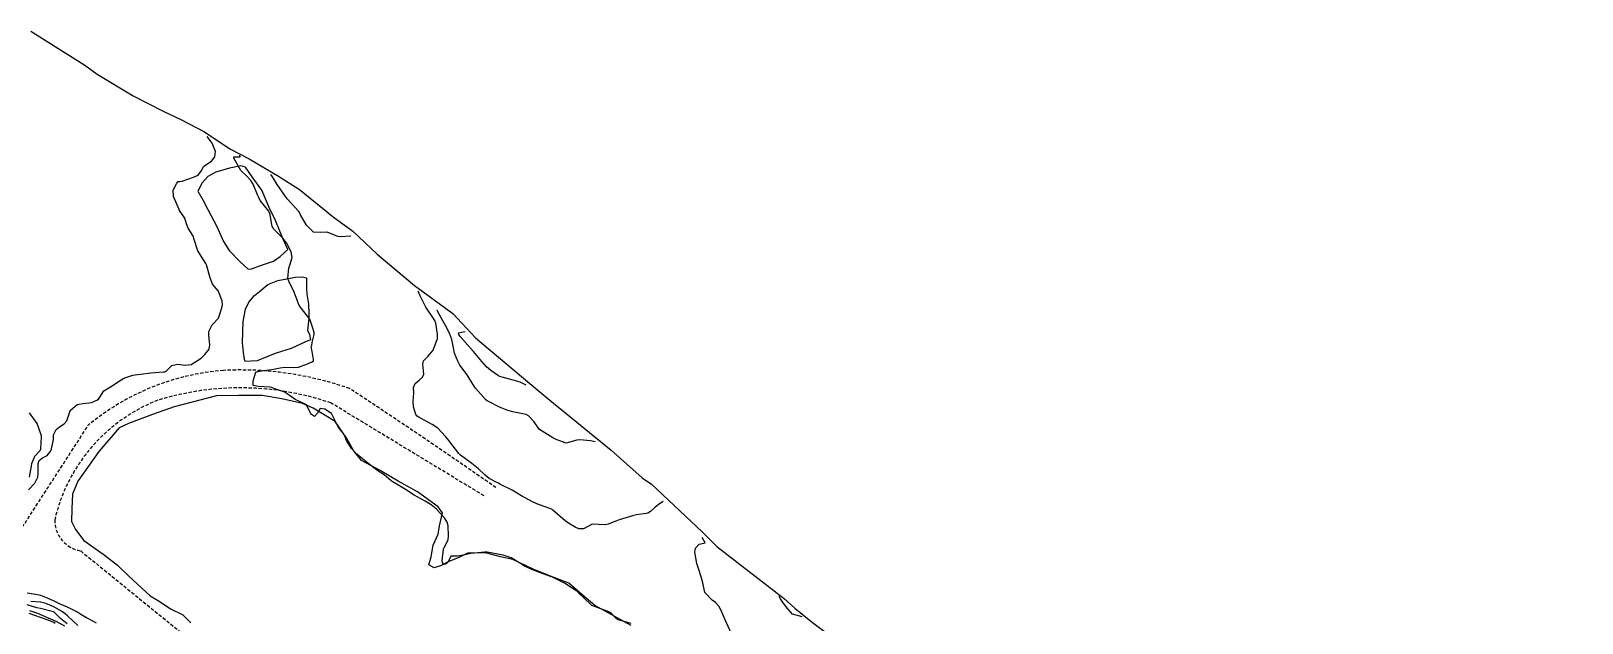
# Model space of a CAD drawing. Header units: metres. Extents: x 292545 to 299085, y 7450245 to 7463078.
# Drawn here: x 295154.9 to 295385.9, y 7462760.2 to 7462848.3 of the extents above; entities that cross this region are included whole.
import ezdxf

# ---------------------------------------------------------------- set-up
doc = ezdxf.new("R2010")
doc.units = ezdxf.units.M
doc.linetypes.add('DASHED', pattern=[0.75, 0.5, -0.25])
for name, color, linetype in [('Area', 45, 'Continuous'), ('Curvas de Nivel 1m', 11, 'Continuous'), ('Curvas de Nivel 5m', 15, 'Continuous'), ('Hidrografia', 140, 'Continuous'), ('Vias Secundárias', 230, 'DASHED')]:
    doc.layers.add(name, color=color, linetype=linetype)

msp = doc.modelspace()

# ---------------------------------------------------------------- linework, layer by layer
at = {"layer": 'Area'}
msp.add_polyline3d([(295154.85, 7462848.3, 668.88), (295162.9, 7462843.23, 668.93), (295164.74, 7462841.86, 670.34), (295170.07, 7462838.67, 669.48), (295174.54, 7462836.4, 668.76), (295177.27, 7462835.1, 669.99), (295180.63, 7462833.37, 668.96), (295184.58, 7462830.7, 669.67), (295187.37, 7462829.28, 669.76), (295191.74, 7462826.69, 670.91), (295194.86, 7462824.73, 670.33), (295199.89, 7462820.66, 670.98), (295202.79, 7462818.49, 670.82), (295206.43, 7462815.08, 670.49), (295211.97, 7462810.45, 670.57), (295217.7, 7462806.25, 671.2), (295221.07, 7462802.66, 677.84), (295222.01, 7462801.82, 672.22), (295229.17, 7462795.83, 672.33), (295232.12, 7462793.36, 672.03), (295241.3, 7462785.92, 671.67), (295245.9, 7462781.8, 671.36), (295247.29, 7462780.84, 671.21), (295254.83, 7462773.76, 670.68), (295257.01, 7462771.59, 671.19), (295267.1, 7462763.81, 677.83), (295268.61, 7462762.38, 678.22), (295271.27, 7462760.27, 675.14), (295273.81, 7462758.39, 680.14)], dxfattribs=at)
at = {"layer": 'Curvas de Nivel 1m', "flags": 128}
for points, elevation in [([(295154.5, 7462780), (295155.44, 7462780.98), (295155.87, 7462781.9), (295155.93, 7462782.49), (295155.91, 7462783.9), (295156.06, 7462784.38), (295156.56, 7462784.76), (295157.3, 7462785.14), (295157.86, 7462785.87), (295158.22, 7462787.49), (295158.22, 7462787.87), (295158.24, 7462788.22), (295158.61, 7462788.97), (295159.09, 7462789.38), (295159.83, 7462789.85), (295160.19, 7462790.28), (295160.64, 7462791.63), (295160.69, 7462791.79), (295160.72, 7462791.84), (295161.76, 7462792.73), (295162.65, 7462792.88), (295163.87, 7462793.02), (295164.66, 7462793.36), (295164.92, 7462793.52), (295165.12, 7462793.79), (295165.71, 7462794.74), (295166.69, 7462795.32), (295166.96, 7462795.49), (295167.29, 7462795.76), (295168.7, 7462796.65), (295170.05, 7462797.08), (295170.71, 7462797.17), (295171.18, 7462797.24), (295172.71, 7462797.45), (295174.61, 7462797.57), (295174.71, 7462797.59), (295174.78, 7462797.6), (295174.98, 7462797.67), (295175.86, 7462798.52), (295176.72, 7462798.7), (295177.81, 7462798.55), (295178.72, 7462798.65), (295180.2, 7462799.61), (295180.46, 7462799.88), (295180.74, 7462800.16), (295181.39, 7462800.96), (295181.49, 7462801.59), (295181.34, 7462803.04), (295181.37, 7462803.59), (295181.84, 7462804.55), (295182.8, 7462805.58), (295183.29, 7462807.1), (295183.39, 7462807.57), (295183.33, 7462808.07), (295182.85, 7462809.44), (295182.81, 7462809.54), (295182.77, 7462809.58), (295181.91, 7462810.64), (295181.56, 7462811.59), (295180.99, 7462813.51), (295180.95, 7462813.6), (295180.9, 7462813.68), (295179.73, 7462815.61), (295179.13, 7462817.44), (295179.08, 7462817.62), (295178.96, 7462817.86), (295178.28, 7462818.94), (295178.04, 7462819.63), (295177.77, 7462820.43), (295176.99, 7462821.6), (295176.96, 7462821.65), (295176.93, 7462821.72), (295176.09, 7462823.66), (295176.06, 7462824.64), (295176.59, 7462825.65), (295176.78, 7462825.92), (295177.05, 7462825.93), (295177.38, 7462825.97), (295179.05, 7462826.53), (295179.79, 7462826.87), (295180.29, 7462827.61), (295180.55, 7462828.13), (295181.08, 7462828.49), (295181.75, 7462828.93), (295182.27, 7462829.59), (295182.34, 7462830.35), (295181.85, 7462831.59), (295181.1, 7462832.61)], 669), ([(295202.51, 7462817.79), (295200.95, 7462817.66), (295200.57, 7462817.74), (295198.96, 7462818.39), (295198.03, 7462818.33), (295196.96, 7462818.38), (295195.9, 7462819.42), (295194.99, 7462820.97), (295194.85, 7462821.29), (295194.76, 7462821.43), (295193.02, 7462823.34), (295192.92, 7462823.46), (295192.66, 7462823.83), (295191.54, 7462825.47), (295190.84, 7462826.59), (295190.59, 7462826.97)], 671), ([(295249.03, 7462778.25), (295248.48, 7462777.92), (295247.84, 7462777.45), (295247.12, 7462776.81), (295246.74, 7462776.55), (295246.47, 7462776.47), (295245.03, 7462776.28), (295244.46, 7462776.14), (295243.47, 7462775.84), (295242.45, 7462775.54), (295241.96, 7462775.37), (295240.81, 7462774.89), (295240.44, 7462774.81), (295238.44, 7462774.92), (295237.18, 7462774.19), (295236.44, 7462774.2), (295235.93, 7462774.44), (295235.05, 7462774.96), (295234.45, 7462775.38), (295232.61, 7462776.99), (295232.47, 7462777.08), (295232.3, 7462777.17), (295230.48, 7462777.83), (295229.64, 7462778.18), (295228.49, 7462778.8), (295228.09, 7462779.04), (295226.51, 7462779.96), (295224.72, 7462780.87), (295224.52, 7462780.98), (295224.27, 7462781.08), (295223.12, 7462781.69), (295222.53, 7462782.17), (295221.54, 7462783.12), (295220.55, 7462783.92), (295218.85, 7462785.15), (295218.57, 7462785.42), (295217.26, 7462787.17), (295216.95, 7462787.53), (295216.6, 7462787.94), (295215.45, 7462789.19), (295214.62, 7462789.76), (295213.45, 7462790.39), (295212.63, 7462790.81), (295212.39, 7462790.99), (295212.21, 7462791.23), (295211.82, 7462792.39), (295211.8, 7462793.23), (295211.87, 7462794.42), (295211.86, 7462795.23), (295212.08, 7462795.84), (295212.7, 7462796.35), (295213.16, 7462796.76), (295213.36, 7462797.21), (295213.23, 7462798.72), (295213.35, 7462799.21), (295214.02, 7462799.93), (295214.75, 7462800.8), (295214.87, 7462801.08), (295214.92, 7462801.2), (295215.4, 7462802.56), (295215.41, 7462803.19), (295215.17, 7462804.82), (295215.02, 7462805.2), (295214.81, 7462805.53), (295213.67, 7462807.21), (295212.85, 7462808.91), (295212.7, 7462809.22), (295212.51, 7462809.57)], 671), ([(295238.92, 7462787.16), (295238.22, 7462787.3), (295236.6, 7462787.44), (295236.15, 7462787.39), (295234.59, 7462786.96), (295233.11, 7462787.49), (295232.6, 7462787.75), (295230.61, 7462789.01), (295229.78, 7462790.18), (295228.95, 7462791.04), (295228.64, 7462791.21), (295228.39, 7462791.29), (295226.64, 7462791.64), (295225.87, 7462791.84), (295224.65, 7462792.32), (295223.09, 7462793.1), (295222.82, 7462793.26), (295222.67, 7462793.37), (295221.09, 7462795.13), (295220.69, 7462795.72), (295219.84, 7462797.14), (295218.73, 7462798.56), (295218.54, 7462798.96), (295218.45, 7462799.15), (295217.95, 7462800.37), (295217.79, 7462801.16), (295217.55, 7462802.38), (295217.26, 7462803.17), (295216.79, 7462804.13), (295216.22, 7462805.19), (295215.42, 7462806.59), (295215.36, 7462806.79)], 672), ([(295228.64, 7462795.57), (295227.71, 7462796.04), (295226.7, 7462796.35), (295225.03, 7462796.76), (295224.71, 7462796.88), (295224.37, 7462797.09), (295223.38, 7462797.76), (295222.72, 7462798.3), (295222.01, 7462799.12), (295220.75, 7462800.62), (295220.28, 7462801.13), (295218.78, 7462802.82), (295218.59, 7462803.15), (295218.56, 7462803.38), (295219.23, 7462803.52), (295219.51, 7462803.6)], 673), ([(295154.63, 7462781.91), (295154.93, 7462783.51), (295155, 7462783.91), (295155.45, 7462785.01), (295156.22, 7462785.89), (295156.35, 7462786.12), (295156.44, 7462787.89), (295156.43, 7462788.06), (295155.77, 7462789.9), (295154.64, 7462791.49)], 668), ([(295259.17, 7462758.67), (295258.28, 7462760.68), (295257.65, 7462762.04), (295257.32, 7462762.69), (295256.84, 7462763.23), (295256.31, 7462763.58), (295255.22, 7462764.72), (295254.92, 7462766.15), (295254.8, 7462766.73), (295254.37, 7462767.98), (295254.12, 7462768.73), (295254.05, 7462769.06), (295253.76, 7462770.74), (295253.83, 7462771.31), (295254.41, 7462771.9), (295255.07, 7462772.06), (295255.3, 7462772.13), (295254.82, 7462772.92)], 671), ([(295160.27, 7462760.07), (295159.27, 7462760.85), (295158.28, 7462761.84), (295158.23, 7462761.87), (295156.29, 7462762.34), (295155.76, 7462762.43), (295154.3, 7462762.88)], 667), ([(295164.61, 7462760.14), (295164.27, 7462760.35), (295163.14, 7462760.94), (295162.28, 7462761.46), (295161.68, 7462761.83), (295160.29, 7462762.53), (295159.12, 7462763.04), (295158.31, 7462763.42), (295157.33, 7462763.88), (295156.32, 7462764.3), (295155.85, 7462764.37), (295154.32, 7462764.62)], 669), ([(295161.86, 7462759.82), (295160.28, 7462761.26), (295159.96, 7462761.53), (295159.55, 7462761.85), (295158.29, 7462762.59), (295157.09, 7462763.09), (295156.3, 7462763.27), (295154.83, 7462763.38)], 668), ([(295269.71, 7462761.12), (295268.29, 7462761.52), (295267.35, 7462762.58), (295266.8, 7462763.34), (295266.48, 7462763.81), (295266.28, 7462764.12)], 672), ([(295158.49, 7462760.09), (295158.27, 7462760.25), (295157.58, 7462760.57), (295156.27, 7462761.01), (295154.58, 7462761.61)], 666)]:
    msp.add_lwpolyline(points, dxfattribs=dict(at, elevation=elevation))
at = {"layer": 'Curvas de Nivel 5m', "elevation": 670, "flags": 128}
msp.add_lwpolyline([(295244.27, 7462760.11), (295242.54, 7462760.61), (295242.28, 7462760.68), (295242.15, 7462760.74), (295242.02, 7462760.87), (295241.18, 7462761.77), (295240.3, 7462762.12), (295238.41, 7462762.81), (295238.3, 7462762.87), (295238.24, 7462762.92), (295236.32, 7462764.8), (295236.25, 7462764.87), (295236.17, 7462764.94), (295234.34, 7462766.11), (295232.54, 7462766.99), (295232.35, 7462767.07), (295232.22, 7462767.13), (295230.36, 7462767.78), (295229.47, 7462768.13), (295228.37, 7462768.66), (295227.77, 7462769.05), (295226.39, 7462769.89), (295225.17, 7462770.29), (295224.39, 7462770.45), (295222.79, 7462770.71), (295222.4, 7462770.73), (295220.93, 7462770.59), (295220.39, 7462770.53), (295219.26, 7462770.28), (295218.39, 7462770.13), (295217.42, 7462770.14), (295216.96, 7462769.17), (295216.61, 7462768.94), (295216.37, 7462768.92), (295216.15, 7462769.18), (295216.13, 7462769.42), (295216.32, 7462771.18), (295216.33, 7462771.25), (295216.41, 7462771.43), (295217.02, 7462772.57), (295217.07, 7462773.17), (295216.98, 7462774.63), (295216.84, 7462775.18), (295216.45, 7462775.82), (295215.2, 7462777.19), (295214.48, 7462777.77), (295213.59, 7462778.32), (295212.49, 7462778.9), (295211.92, 7462779.24), (295210.51, 7462780.15), (295208.67, 7462781.27), (295208.52, 7462781.37), (295207.47, 7462782.22), (295206.54, 7462782.86), (295205.94, 7462783.31), (295204.55, 7462784.4), (295203.41, 7462785.33), (295202.58, 7462786.16), (295201.86, 7462787.35), (295201.51, 7462788.27), (295200.61, 7462789.37), (295199.6, 7462791.38), (295198.65, 7462792), (295197.95, 7462792.1), (295197.53, 7462791.4), (295197.1, 7462790.94), (295196.64, 7462791.23), (295196.49, 7462791.41), (295195.92, 7462792.68), (295194.66, 7462793.26), (295194.21, 7462793.44), (295192.67, 7462794.55), (295191.04, 7462795.11), (295190.68, 7462795.24), (295190.49, 7462795.29), (295188.68, 7462795.41), (295187.97, 7462795.52), (295187.98, 7462796.23), (295188.35, 7462797.51), (295188.6, 7462797.62), (295188.71, 7462797.64), (295188.86, 7462797.66), (295190.72, 7462797.93), (295192, 7462798.18), (295192.72, 7462798.28), (295193.97, 7462798.2), (295194.72, 7462798.26), (295196.07, 7462798.76), (295196.73, 7462799.05), (295196.92, 7462799.22), (295196.95, 7462799.41), (295196.74, 7462800.6), (295196.62, 7462801.28), (295196.65, 7462801.41), (295196.68, 7462801.49), (295196.76, 7462801.93), (295197.04, 7462803.15), (295197.03, 7462803.41), (295196.79, 7462804.21), (295196.52, 7462805.13), (295196.38, 7462805.42), (295194.83, 7462807.44), (295194.07, 7462809.45), (295193.27, 7462811.05), (295193.12, 7462811.46), (295193.29, 7462813.06), (295193.42, 7462813.45), (295193.79, 7462814.58), (295193.63, 7462815.45), (295192.94, 7462816.79), (295192.39, 7462817.47), (295190.96, 7462818.91), (295190.77, 7462819.28), (295190.74, 7462819.48), (295190.51, 7462821.01), (295190.27, 7462821.49), (295189.02, 7462823.09), (295188.78, 7462823.51), (295188.6, 7462823.94), (295187.94, 7462825.52), (295187.59, 7462826.07), (295187.05, 7462826.63), (295186.13, 7462827.54), (295185.09, 7462829.4), (295185.07, 7462829.55), (295185.08, 7462829.57), (295186, 7462829.6), (295185.97, 7462829.82)], dxfattribs=at)
at = {"layer": 'Hidrografia'}
for points in [[(295187.72, 7462812.92), (295189.07, 7462813.42), (295190.99, 7462814.04), (295191.99, 7462814.73), (295192.64, 7462815.34), (295193.1, 7462815.8), (295192.56, 7462816.99), (295192.02, 7462818.29), (295191.18, 7462820.36), (295190.49, 7462821.67), (295189.26, 7462824.64), (295187.83, 7462826.6), (295186.84, 7462828.02), (295186.11, 7462828.25), (295184.42, 7462827.9), (295182.38, 7462827.32), (295181.23, 7462826.63), (295180.38, 7462825.71), (295179.73, 7462824.49), (295180.46, 7462823.17), (295181.19, 7462821.75), (295182.54, 7462819.22), (295183.54, 7462816.96), (295184.38, 7462815.62), (295186.03, 7462813.93), (295187.22, 7462812.85)], [(295196.52, 7462802.34), (295195.65, 7462801.98), (295193.6, 7462801.07), (295191.4, 7462800.37), (295190, 7462799.79), (295188.55, 7462799.23), (295186.79, 7462799.09), (295186.67, 7462799.43), (295186.5, 7462800.49), (295186.36, 7462801.89), (295186.41, 7462803.55), (295186.45, 7462805.07), (295186.84, 7462806.91), (295187.32, 7462807.94), (295188.14, 7462808.93), (295188.92, 7462809.53), (295190.12, 7462810.59), (295191.62, 7462811.15), (295192.95, 7462811.44), (295194.22, 7462811.68), (295195.31, 7462811.7), (295195.91, 7462811.58), (295195.91, 7462809.94), (295195.94, 7462809.15), (295196.18, 7462807.65), (295196.25, 7462806.21), (295196.25, 7462805.56), (295196.03, 7462803.77), (295196.35, 7462803.15)]]:
    msp.add_lwpolyline(points, close=True, dxfattribs=at)
for points in [[(295244.27, 7462759.84), (295238.87, 7462762.78), (295237.24, 7462764.13), (295234.98, 7462766.1), (295232.49, 7462767.04), (295229.67, 7462768.18), (295226.65, 7462769.65), (295224.81, 7462770.02), (295222.76, 7462770.59), (295220.39, 7462770.63), (295219.86, 7462770.59), (295218.47, 7462769.89), (295217.08, 7462769.32), (295215.86, 7462768.71), (295214.92, 7462768.38), (295214.14, 7462768.83), (295214.47, 7462770.02), (295214.75, 7462771.79), (295215.53, 7462773.42), (295215.69, 7462774.64), (295216.14, 7462776.6), (295215.53, 7462777.46), (295212.45, 7462779.73), (295209.55, 7462781.28), (295206.86, 7462782.87), (295204.08, 7462784.38), (295202.89, 7462785.86), (295201.91, 7462787.66), (295200.15, 7462790.19), (295196.88, 7462792.15), (295195.29, 7462792.88), (295192.22, 7462793.58), (295189.32, 7462794.07), (295185.76, 7462794.03), (295182.52, 7462793.98), (295176.2, 7462792.36), (295172.96, 7462791.24), (295169.39, 7462789.9), (295168.01, 7462789.25), (295164.98, 7462785.74), (295161.82, 7462781.29), (295161.03, 7462779.36), (295160.95, 7462777.24), (295160.9, 7462775.32), (295161.52, 7462774.11), (295162.74, 7462772.45), (295165.75, 7462770.34), (295167.75, 7462768.78), (295169.44, 7462767.14), (295172.64, 7462764.25), (295173.97, 7462763.42), (295175.63, 7462762.31), (295177.48, 7462761.41), (295178.65, 7462760.19)], [(295154.62, 7462762.05), (295155.82, 7462761.64), (295158.56, 7462760.44), (295159.88, 7462759.75)]]:
    msp.add_lwpolyline(points, dxfattribs=at)
at = {"layer": 'Vias Secundárias', "elevation": 699.68}
msp.add_lwpolyline([(294955.95, 7462738.2), (294966.48, 7462734.2), (294985.59, 7462726.7), (295019.99, 7462712.25, 0.14433), (295034.13, 7462712.8, 0.036899), (295057.28, 7462727.01, 0.062186), (295078.3, 7462746.52, -0.074197), (295102.73, 7462761.1, -0.195905), (295136.88, 7462754.98), (295153.57, 7462774.44), (295163.4, 7462789.62, -0.154742), (295183.52, 7462797.79, -0.097007), (295202.34, 7462795.08, -0.006302), (295224.12, 7462780.34, -5.054435)], format="xyb", dxfattribs=at)
at = {"layer": 'Vias Secundárias'}
msp.add_lwpolyline([(295222.34, 7462779.12), (295199.53, 7462792.95, 0.15848), (295173.74, 7462793.34, 0.247124), (295158.4, 7462775.55, 0.368271), (295162.27, 7462770.92), (295185.6, 7462751.97), (295208.57, 7462732.99), (295225.52, 7462716.88), (295242.03, 7462698.43), (295253.77, 7462683.33), (295269.12, 7462660.44), (295281.89, 7462646.63, -0.186537), (295288.27, 7462630.54, -0.025723), (295288.99, 7462616.89, 0.067442), (295294.03, 7462593.78, 0.225512), (295314.23, 7462572.24, -0.091998), (295324.84, 7462573.49, 0.064163), (295343.05, 7462570.79, 0.050863), (295385.87, 7462586.34, 1.258027)], format="xyb", dxfattribs=at)

doc.saveas('drawing.dxf')
